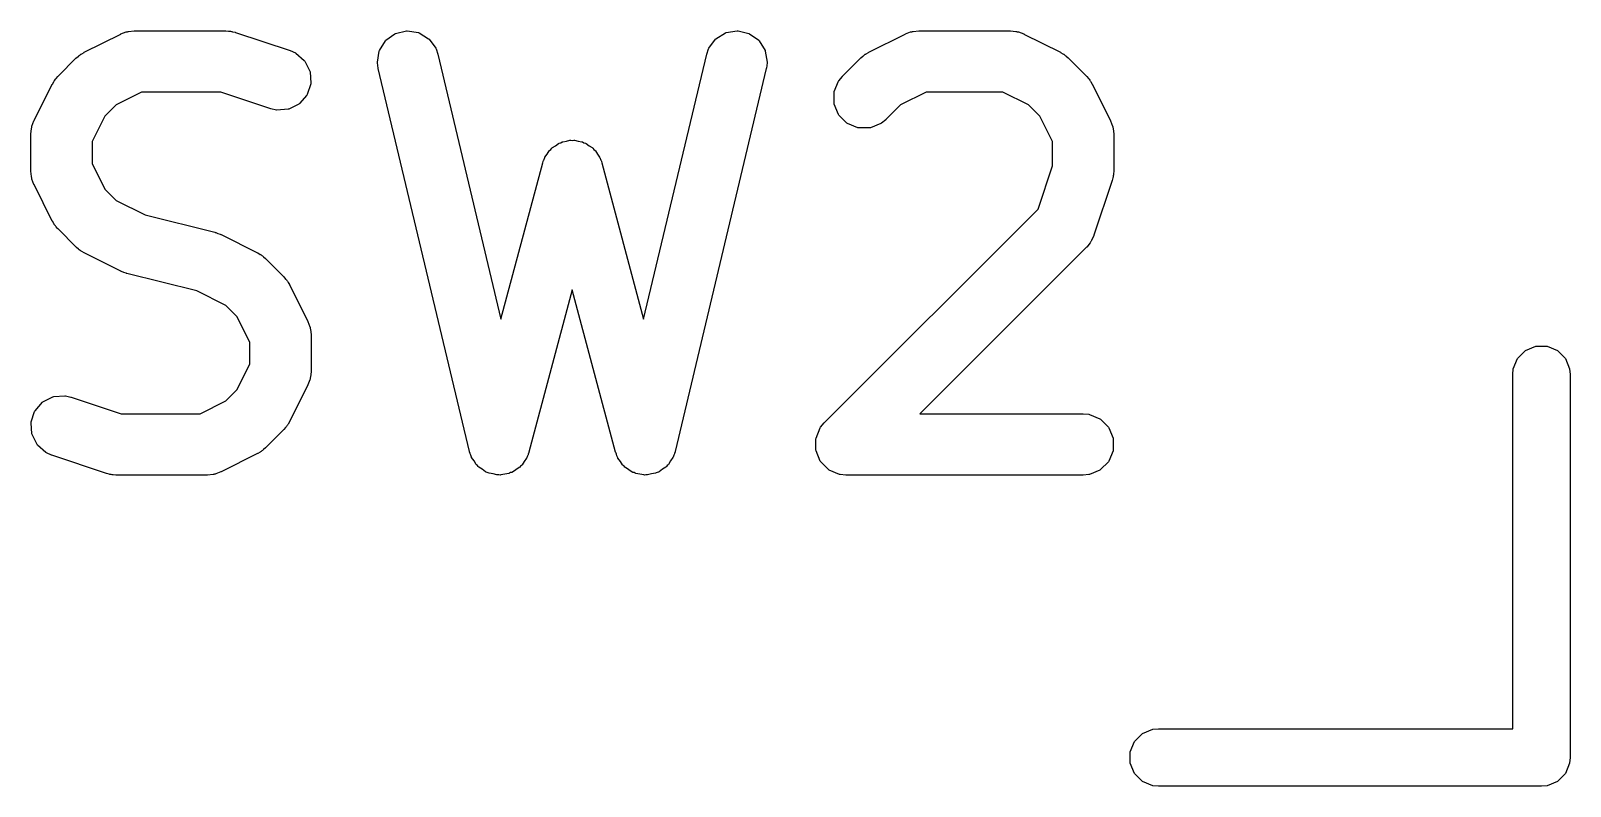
# Model space of a CAD drawing. Header units: millimetres. Extents: x 73 to 173, y -160 to -92.
# Drawn here: x 83.151 to 87.169, y -157.347 to -155.375 of the extents above; entities that cross this region are included whole.
import ezdxf

# ---------------------------------------------------------------- set-up
doc = ezdxf.new("R2010")
doc.units = ezdxf.units.MM
doc.layers.add('F.Silkscreen', color=41, linetype='CONTINUOUS', true_color=0xf2eda1)

msp = doc.modelspace()

# ---------------------------------------------------------------- linework, layer by layer
at = {"layer": 'F.Silkscreen', "linetype": 'CONTINUOUS'}
for p, q in [((83.290528, -155.430584), (83.385766, -155.382965)), ((83.385766, -155.382965), (83.386215, -155.382767)), ((83.386215, -155.382767), (83.399946, -155.377512)), ((83.399946, -155.377512), (83.401377, -155.377195)), ((83.401377, -155.377195), (83.403257, -155.37706)), ((83.403257, -155.37706), (83.404999, -155.37634)), ((83.404999, -155.37634), (83.406421, -155.375984)), ((83.406421, -155.375984), (83.421053, -155.374543)), ((83.421053, -155.374543), (83.421543, -155.374519)), ((83.421543, -155.374519), (83.659638, -155.374519)), ((83.659638, -155.374519), (83.660128, -155.374543)), ((83.660128, -155.374543), (83.667114, -155.37523)), ((83.667114, -155.37523), (83.668664, -155.375121)), ((83.668664, -155.375121), (83.670126, -155.375232)), ((83.670126, -155.375232), (83.672418, -155.375752)), ((83.672418, -155.375752), (83.674761, -155.375984)), ((83.674761, -155.375984), (83.676183, -155.37634)), ((83.676183, -155.37634), (83.677627, -155.376937)), ((83.677627, -155.376937), (83.684464, -155.378493)), ((83.684464, -155.378493), (83.684936, -155.378625)), ((83.684936, -155.378625), (83.827793, -155.426244)), ((84.061256, -155.425808), (84.076592, -155.400886)), ((84.076592, -155.400886), (84.077919, -155.399455)), ((84.077919, -155.399455), (84.101626, -155.382298)), ((84.101626, -155.382298), (84.103399, -155.381485)), ((84.103399, -155.381485), (84.131867, -155.374707)), ((84.131867, -155.374707), (84.133817, -155.374634)), ((84.133817, -155.374634), (84.162712, -155.379267)), ((84.162712, -155.379267), (84.16454, -155.379946)), ((84.16454, -155.379946), (84.189462, -155.395282)), ((84.189462, -155.395282), (84.190893, -155.396609)), ((84.190893, -155.396609), (84.20805, -155.420316)), ((84.920751, -155.420316), (84.937908, -155.396609)), ((84.937908, -155.396609), (84.939339, -155.395282)), ((84.939339, -155.395282), (84.964261, -155.379946)), ((84.964261, -155.379946), (84.966089, -155.379267)), ((84.966089, -155.379267), (84.994984, -155.374634)), ((84.994984, -155.374634), (84.996934, -155.374707)), ((84.996934, -155.374707), (85.025402, -155.381486)), ((85.025402, -155.381486), (85.027175, -155.382299)), ((85.027175, -155.382299), (85.050882, -155.399455)), ((85.050882, -155.399455), (85.052209, -155.400886)), ((85.052209, -155.400886), (85.067545, -155.425808)), ((85.338147, -155.430584), (85.433385, -155.382965)), ((85.433385, -155.382965), (85.433834, -155.382767)), ((85.433834, -155.382767), (85.447565, -155.377512)), ((85.447565, -155.377512), (85.448996, -155.377195)), ((85.448996, -155.377195), (85.450876, -155.37706)), ((85.450876, -155.37706), (85.452618, -155.37634)), ((85.452618, -155.37634), (85.45404, -155.375984)), ((85.45404, -155.375984), (85.468672, -155.374543)), ((85.468672, -155.374543), (85.469162, -155.374519)), ((85.469162, -155.374519), (85.707257, -155.374519)), ((85.707257, -155.374519), (85.707747, -155.374543)), ((85.707747, -155.374543), (85.722379, -155.375984)), ((85.722379, -155.375984), (85.723802, -155.376341)), ((85.723802, -155.376341), (85.725541, -155.377061)), ((85.725541, -155.377061), (85.72742, -155.377195)), ((85.72742, -155.377195), (85.728853, -155.377512)), ((85.728853, -155.377512), (85.742585, -155.382767)), ((85.742585, -155.382767), (85.743034, -155.382965)), ((85.743034, -155.382965), (85.838272, -155.430584)), ((83.222117, -155.493188), (83.269736, -155.445569)), ((83.269736, -155.445569), (83.2701, -155.44524)), ((83.2701, -155.44524), (83.275523, -155.440788)), ((83.275523, -155.440788), (83.276545, -155.439611)), ((83.276545, -155.439611), (83.277657, -155.438657)), ((83.277657, -155.438657), (83.279649, -155.437402)), ((83.279649, -155.437402), (83.281465, -155.435913)), ((83.281465, -155.435913), (83.282721, -155.43516)), ((83.282721, -155.43516), (83.284155, -155.434564)), ((83.284155, -155.434564), (83.290101, -155.430824)), ((83.290101, -155.430824), (83.290528, -155.430584)), ((83.827793, -155.426244), (83.82825, -155.426421)), ((83.82825, -155.426421), (83.841675, -155.432415)), ((83.841675, -155.432415), (83.842913, -155.433204)), ((83.842913, -155.433204), (83.86502, -155.452378)), ((83.86502, -155.452378), (83.866216, -155.453919)), ((84.055944, -155.456531), (84.060577, -155.427636)), ((84.060577, -155.427636), (84.061256, -155.425808)), ((84.20805, -155.420316), (84.208726, -155.421618)), ((84.208726, -155.421618), (84.213516, -155.435518)), ((84.213516, -155.435518), (84.213653, -155.435989)), ((84.213653, -155.435989), (84.378314, -156.127569)), ((84.750484, -156.127569), (84.915148, -155.43599)), ((84.915148, -155.43599), (84.915285, -155.435519)), ((84.915285, -155.435519), (84.920075, -155.421618)), ((84.920075, -155.421618), (84.920751, -155.420316)), ((85.067545, -155.425808), (85.068224, -155.427636)), ((85.068224, -155.427636), (85.072857, -155.456531)), ((85.269736, -155.493188), (85.317355, -155.445569)), ((85.317355, -155.445569), (85.317719, -155.44524)), ((85.317719, -155.44524), (85.323142, -155.440788)), ((85.323142, -155.440788), (85.324164, -155.439611)), ((85.324164, -155.439611), (85.325276, -155.438657)), ((85.325276, -155.438657), (85.327268, -155.437402)), ((85.327268, -155.437402), (85.329084, -155.435913)), ((85.329084, -155.435913), (85.33034, -155.43516)), ((85.33034, -155.43516), (85.331774, -155.434564)), ((85.331774, -155.434564), (85.33772, -155.430824)), ((85.33772, -155.430824), (85.338147, -155.430584)), ((85.838272, -155.430584), (85.838699, -155.430824)), ((85.838699, -155.430824), (85.84464, -155.434562)), ((85.84464, -155.434562), (85.846078, -155.435159)), ((85.846078, -155.435159), (85.847336, -155.435914)), ((85.847336, -155.435914), (85.849146, -155.4374)), ((85.849146, -155.4374), (85.851142, -155.438656)), ((85.851142, -155.438656), (85.852257, -155.439612)), ((85.852257, -155.439612), (85.85328, -155.440792)), ((85.85328, -155.440792), (85.8587, -155.44524)), ((85.8587, -155.44524), (85.859064, -155.445569)), ((85.859064, -155.445569), (85.906683, -155.493188)), ((83.217336, -155.498975), (83.221788, -155.493552)), ((83.221788, -155.493552), (83.222117, -155.493188)), ((83.866216, -155.453919), (83.879303, -155.480092)), ((83.879303, -155.480092), (83.879818, -155.481973)), ((83.879818, -155.481973), (83.881893, -155.511163)), ((84.055927, -155.457999), (84.055944, -155.456531)), ((84.057915, -155.472567), (84.055927, -155.457999)), ((84.058005, -155.473049), (84.057915, -155.472567)), ((84.2961, -156.473049), (84.058005, -155.473049)), ((85.070796, -155.473049), (84.8327, -156.473049)), ((85.070886, -155.472567), (85.070796, -155.473049)), ((85.072874, -155.457999), (85.070886, -155.472567)), ((85.072857, -155.456531), (85.072874, -155.457999)), ((85.26008, -155.504917), (85.269407, -155.493552)), ((85.269407, -155.493552), (85.269736, -155.493188)), ((85.906683, -155.493188), (85.907012, -155.493552)), ((85.907012, -155.493552), (85.911461, -155.498974)), ((83.159513, -155.609218), (83.207132, -155.51398)), ((83.207132, -155.51398), (83.207372, -155.513553)), ((83.207372, -155.513553), (83.211112, -155.507607)), ((83.211112, -155.507607), (83.211708, -155.506173)), ((83.211708, -155.506173), (83.212461, -155.504917)), ((83.212461, -155.504917), (83.21395, -155.503101)), ((83.21395, -155.503101), (83.215205, -155.501109)), ((83.215205, -155.501109), (83.216159, -155.499997)), ((83.216159, -155.499997), (83.217336, -155.498975)), ((83.881649, -155.513099), (83.872395, -155.540861)), ((83.881893, -155.511163), (83.881649, -155.513099)), ((85.247746, -155.535126), (85.248127, -155.533213)), ((85.248127, -155.533213), (85.259326, -155.506176)), ((85.259326, -155.506176), (85.26008, -155.504917)), ((85.911461, -155.498974), (85.91264, -155.499996)), ((85.91264, -155.499996), (85.913596, -155.501111)), ((85.913596, -155.501111), (85.914848, -155.503101)), ((85.914848, -155.503101), (85.916338, -155.504916)), ((85.916338, -155.504916), (85.917093, -155.506175)), ((85.917093, -155.506175), (85.917687, -155.507609)), ((85.917687, -155.507609), (85.921428, -155.513553)), ((85.921428, -155.513553), (85.921668, -155.51398)), ((85.921668, -155.51398), (85.969287, -155.609218)), ((83.373696, -155.567885), (83.344433, -155.597148)), ((83.440428, -155.534519), (83.373696, -155.567885)), ((83.646658, -155.534519), (83.440428, -155.534519)), ((83.777196, -155.578032), (83.646658, -155.534519)), ((83.850714, -155.56586), (83.82454, -155.578946)), ((83.852255, -155.564664), (83.850714, -155.56586)), ((83.871429, -155.542556), (83.852255, -155.564664)), ((83.872395, -155.540861), (83.871429, -155.542556)), ((85.247746, -155.564388), (85.247746, -155.535126)), ((85.248127, -155.566301), (85.247746, -155.564388)), ((85.259326, -155.593338), (85.248127, -155.566301)), ((85.421315, -155.567885), (85.382874, -155.606326)), ((85.488047, -155.534519), (85.421315, -155.567885)), ((85.688372, -155.534519), (85.488047, -155.534519)), ((85.755104, -155.567885), (85.688372, -155.534519)), ((85.784367, -155.597148), (85.755104, -155.567885)), ((83.15406, -155.623399), (83.159315, -155.609667)), ((83.159315, -155.609667), (83.159513, -155.609218)), ((83.344433, -155.597148), (83.311067, -155.66388)), ((83.777668, -155.578165), (83.777196, -155.578032)), ((83.792005, -155.581425), (83.777668, -155.578165)), ((83.793469, -155.581536), (83.792005, -155.581425)), ((83.822659, -155.579461), (83.793469, -155.581536)), ((83.82454, -155.578946), (83.822659, -155.579461)), ((85.260409, -155.594961), (85.259326, -155.593338)), ((85.281101, -155.615653), (85.260409, -155.594961)), ((85.38251, -155.606655), (85.371145, -155.615982)), ((85.382874, -155.606326), (85.38251, -155.606655)), ((85.817733, -155.66388), (85.784367, -155.597148)), ((85.969287, -155.609218), (85.969485, -155.609667)), ((85.969485, -155.609667), (85.97474, -155.623398)), ((83.151067, -155.644995), (83.151091, -155.644505)), ((83.151067, -155.740233), (83.151067, -155.644995)), ((83.151091, -155.644505), (83.152532, -155.629873)), ((83.152532, -155.629873), (83.152888, -155.62845)), ((83.152888, -155.62845), (83.153609, -155.626707)), ((83.153609, -155.626707), (83.153743, -155.624831)), ((83.153743, -155.624831), (83.15406, -155.623399)), ((85.282724, -155.616736), (85.281101, -155.615653)), ((85.309761, -155.627935), (85.282724, -155.616736)), ((85.311674, -155.628316), (85.309761, -155.627935)), ((85.340936, -155.628316), (85.311674, -155.628316)), ((85.342849, -155.627935), (85.340936, -155.628316)), ((85.369886, -155.616736), (85.342849, -155.627935)), ((85.371145, -155.615982), (85.369886, -155.616736)), ((85.97474, -155.623398), (85.975057, -155.624831)), ((85.975057, -155.624831), (85.97519, -155.62671)), ((85.97519, -155.62671), (85.975911, -155.62845)), ((85.975911, -155.62845), (85.976268, -155.629873)), ((85.976268, -155.629873), (85.977709, -155.644505)), ((85.977709, -155.644505), (85.977733, -155.644995)), ((85.977733, -155.644995), (85.977733, -155.740233)), ((83.311067, -155.66388), (83.311067, -155.721348)), ((84.498945, -155.696497), (84.503744, -155.68821)), ((84.503744, -155.68821), (84.505031, -155.686745)), ((84.505031, -155.686745), (84.508361, -155.684195)), ((84.508361, -155.684195), (84.510912, -155.680864)), ((84.510912, -155.680864), (84.512376, -155.679577)), ((84.512376, -155.679577), (84.520664, -155.674777)), ((84.520664, -155.674777), (84.52827, -155.668957)), ((84.52827, -155.668957), (84.53002, -155.668097)), ((84.53002, -155.668097), (84.53407, -155.667016)), ((84.53407, -155.667016), (84.537703, -155.664914)), ((84.537703, -155.664914), (84.539548, -155.664286)), ((84.539548, -155.664286), (84.549045, -155.663023)), ((84.549045, -155.663023), (84.558297, -155.660557)), ((84.558297, -155.660557), (84.560243, -155.660432)), ((84.560243, -155.660432), (84.564396, -155.660983)), ((84.564396, -155.660983), (84.568558, -155.660431)), ((84.568558, -155.660431), (84.570504, -155.660556)), ((84.570504, -155.660556), (84.579764, -155.663025)), ((84.579764, -155.663025), (84.589252, -155.664286)), ((84.589252, -155.664286), (84.591098, -155.664915)), ((84.591098, -155.664915), (84.594723, -155.667013)), ((84.594723, -155.667013), (84.59878, -155.668096)), ((84.59878, -155.668096), (84.60053, -155.668957)), ((84.60053, -155.668957), (84.608135, -155.674778)), ((84.608135, -155.674778), (84.616423, -155.679577)), ((84.616423, -155.679577), (84.617889, -155.680865)), ((84.617889, -155.680865), (84.620438, -155.684196)), ((84.620438, -155.684196), (84.623768, -155.686745)), ((84.623768, -155.686745), (84.625056, -155.68821)), ((84.625056, -155.68821), (84.629853, -155.696495)), ((85.817733, -155.727252), (85.817733, -155.66388)), ((83.311067, -155.721348), (83.344433, -155.78808)), ((84.378314, -156.127569), (84.487101, -155.71962)), ((84.487101, -155.71962), (84.48725, -155.719153)), ((84.48725, -155.719153), (84.488336, -155.716254)), ((84.488336, -155.716254), (84.488453, -155.715379)), ((84.488453, -155.715379), (84.489081, -155.713537)), ((84.489081, -155.713537), (84.489862, -155.712185)), ((84.489862, -155.712185), (84.492414, -155.705385)), ((84.492414, -155.705385), (84.493125, -155.704102)), ((84.493125, -155.704102), (84.498945, -155.696497)), ((84.629853, -155.696495), (84.635676, -155.704103)), ((84.635676, -155.704103), (84.636387, -155.705386)), ((84.636387, -155.705386), (84.638935, -155.712181)), ((84.638935, -155.712181), (84.639718, -155.713533)), ((84.639718, -155.713533), (84.640348, -155.715382)), ((84.640348, -155.715382), (84.640464, -155.716261)), ((84.640464, -155.716261), (84.641549, -155.719152)), ((84.641549, -155.719152), (84.641699, -155.71962)), ((84.641699, -155.71962), (84.750484, -156.127569)), ((85.780192, -155.839872), (85.817733, -155.727252)), ((83.151091, -155.740723), (83.151067, -155.740233)), ((83.152532, -155.755355), (83.151091, -155.740723)), ((83.152889, -155.756778), (83.152532, -155.755355)), ((83.153609, -155.758517), (83.152889, -155.756778)), ((83.153743, -155.760396), (83.153609, -155.758517)), ((83.15406, -155.761829), (83.153743, -155.760396)), ((83.159315, -155.775561), (83.15406, -155.761829)), ((85.973627, -155.765532), (85.926008, -155.908388)), ((85.97376, -155.765059), (85.973627, -155.765532)), ((85.975314, -155.758219), (85.97376, -155.765059)), ((85.975911, -155.756781), (85.975314, -155.758219)), ((85.976268, -155.755354), (85.975911, -155.756781)), ((85.976498, -155.75301), (85.976268, -155.755354)), ((85.977019, -155.750723), (85.976498, -155.75301)), ((85.977131, -155.749258), (85.977019, -155.750723)), ((85.977709, -155.740723), (85.97702, -155.747708)), ((85.97702, -155.747708), (85.977131, -155.749258)), ((85.977733, -155.740233), (85.977709, -155.740723)), ((83.159513, -155.77601), (83.159315, -155.775561)), ((83.207132, -155.871248), (83.159513, -155.77601)), ((83.344433, -155.78808), (83.373695, -155.817342)), ((83.373695, -155.817342), (83.449461, -155.855225)), ((83.449461, -155.855225), (83.631422, -155.900716)), ((85.222117, -156.39795), (85.780192, -155.839872)), ((83.207372, -155.871675), (83.207132, -155.871248)), ((83.21111, -155.877616), (83.207372, -155.871675)), ((83.211707, -155.879054), (83.21111, -155.877616)), ((83.212462, -155.880312), (83.211707, -155.879054)), ((83.213948, -155.882122), (83.212462, -155.880312)), ((83.215204, -155.884118), (83.213948, -155.882122)), ((83.21616, -155.885233), (83.215204, -155.884118)), ((83.21734, -155.886256), (83.21616, -155.885233)), ((83.221788, -155.891676), (83.21734, -155.886256)), ((83.222117, -155.89204), (83.221788, -155.891676)), ((83.269736, -155.939659), (83.222117, -155.89204)), ((83.631422, -155.900716), (83.631889, -155.900858)), ((83.631889, -155.900858), (83.632479, -155.901068)), ((83.632479, -155.901068), (83.633615, -155.901321)), ((83.633615, -155.901321), (83.639676, -155.90364)), ((83.639676, -155.90364), (83.645737, -155.905806)), ((83.645737, -155.905806), (83.646761, -155.906351)), ((83.646761, -155.906351), (83.647349, -155.906577)), ((83.647349, -155.906577), (83.647796, -155.906774)), ((83.647796, -155.906774), (83.743034, -155.954393)), ((85.91634, -155.92793), (85.907012, -155.939295)), ((85.917095, -155.92667), (85.91634, -155.92793)), ((85.917815, -155.924929), (85.917095, -155.92667)), ((85.919047, -155.92351), (85.917815, -155.924929)), ((85.919837, -155.922271), (85.919047, -155.92351)), ((85.925831, -155.908845), (85.919837, -155.922271)), ((85.926008, -155.908388), (85.925831, -155.908845)), ((83.2701, -155.939988), (83.269736, -155.939659)), ((83.275522, -155.944437), (83.2701, -155.939988)), ((83.276544, -155.945616), (83.275522, -155.944437)), ((83.277659, -155.946572), (83.276544, -155.945616)), ((83.279649, -155.947824), (83.277659, -155.946572)), ((83.281464, -155.949314), (83.279649, -155.947824)), ((83.282723, -155.950069), (83.281464, -155.949314)), ((83.284157, -155.950663), (83.282723, -155.950069)), ((83.290101, -155.954404), (83.284157, -155.950663)), ((83.290528, -155.954644), (83.290101, -155.954404)), ((83.385766, -156.002263), (83.290528, -155.954644)), ((83.743034, -155.954393), (83.743461, -155.954633)), ((83.743461, -155.954633), (83.749402, -155.958371)), ((83.749402, -155.958371), (83.75084, -155.958968)), ((83.75084, -155.958968), (83.752098, -155.959723)), ((83.752098, -155.959723), (83.753908, -155.961209)), ((83.753908, -155.961209), (83.755904, -155.962465)), ((83.755904, -155.962465), (83.757019, -155.963421)), ((83.757019, -155.963421), (83.758042, -155.964601)), ((83.758042, -155.964601), (83.763462, -155.969049)), ((83.763462, -155.969049), (83.763826, -155.969378)), ((83.763826, -155.969378), (83.811445, -156.016997)), ((85.906683, -155.939659), (85.471824, -156.374519)), ((85.907012, -155.939295), (85.906683, -155.939659)), ((83.386215, -156.002461), (83.385766, -156.002263)), ((83.386801, -156.002685), (83.386215, -156.002461)), ((83.387825, -156.003232), (83.386801, -156.002685)), ((83.393914, -156.005407), (83.387825, -156.003232)), ((83.399946, -156.007716), (83.393914, -156.005407)), ((83.401079, -156.007967), (83.399946, -156.007716)), ((83.40167, -156.008178), (83.401079, -156.007967)), ((83.40214, -156.008321), (83.40167, -156.008178)), ((83.584099, -156.05381), (83.40214, -156.008321)), ((83.659865, -156.091693), (83.584099, -156.05381)), ((83.811445, -156.016997), (83.811774, -156.017361)), ((83.811774, -156.017361), (83.816223, -156.022783)), ((83.816223, -156.022783), (83.817402, -156.023805)), ((83.817402, -156.023805), (83.818358, -156.02492)), ((83.818358, -156.02492), (83.81961, -156.02691)), ((83.81961, -156.02691), (83.8211, -156.028725)), ((83.8211, -156.028725), (83.821855, -156.029984)), ((83.821855, -156.029984), (83.822449, -156.031418)), ((83.822449, -156.031418), (83.82619, -156.037362)), ((83.82619, -156.037362), (83.82643, -156.037789)), ((83.82643, -156.037789), (83.874049, -156.133027)), ((84.564399, -156.050717), (84.451223, -156.475132)), ((84.677577, -156.475132), (84.564399, -156.050717)), ((83.689129, -156.120957), (83.659865, -156.091693)), ((83.722495, -156.187689), (83.689129, -156.120957)), ((83.874049, -156.133027), (83.874247, -156.133476)), ((83.874247, -156.133476), (83.879502, -156.147207)), ((83.879502, -156.147207), (83.879819, -156.14864)), ((83.879819, -156.14864), (83.879952, -156.150519)), ((83.879952, -156.150519), (83.880673, -156.152259)), ((83.880673, -156.152259), (83.88103, -156.153682)), ((83.88103, -156.153682), (83.882471, -156.168314)), ((83.882471, -156.168314), (83.882495, -156.168804)), ((83.882495, -156.168804), (83.882495, -156.264042)), ((83.722495, -156.245156), (83.722495, -156.187689)), ((87.03164, -156.230332), (87.052332, -156.20964)), ((87.052332, -156.20964), (87.079368, -156.198441)), ((87.079368, -156.198441), (87.108632, -156.198441)), ((87.108632, -156.198441), (87.135668, -156.20964)), ((87.135668, -156.20964), (87.15636, -156.230332)), ((83.689127, -156.311891), (83.722495, -156.245156)), ((87.019, -156.272), (87.020441, -156.257368)), ((87.020441, -156.257368), (87.03164, -156.230332)), ((87.15636, -156.230332), (87.167559, -156.257368)), ((87.167559, -156.257368), (87.169, -156.272)), ((83.879502, -156.285639), (83.874247, -156.29937)), ((83.879819, -156.284206), (83.879502, -156.285639)), ((83.879952, -156.282326), (83.879819, -156.284206)), ((83.880673, -156.280588), (83.879952, -156.282326)), ((83.88103, -156.279164), (83.880673, -156.280588)), ((83.882471, -156.264532), (83.88103, -156.279164)), ((83.882495, -156.264042), (83.882471, -156.264532)), ((87.019, -157.197), (87.019, -156.272)), ((87.169, -156.272), (87.169, -157.272)), ((83.182848, -156.343178), (83.209021, -156.330092)), ((83.209021, -156.330092), (83.210902, -156.329577)), ((83.210902, -156.329577), (83.240092, -156.327502)), ((83.240092, -156.327502), (83.241556, -156.327613)), ((83.241556, -156.327613), (83.255893, -156.330873)), ((83.255893, -156.330873), (83.256365, -156.331006)), ((83.256365, -156.331006), (83.386904, -156.374519)), ((83.659866, -156.341152), (83.689127, -156.311891)), ((83.874049, -156.299819), (83.82643, -156.395057)), ((83.874247, -156.29937), (83.874049, -156.299819)), ((83.151913, -156.395939), (83.161167, -156.368176)), ((83.161167, -156.368176), (83.162133, -156.366481)), ((83.162133, -156.366481), (83.181307, -156.344374)), ((83.181307, -156.344374), (83.182848, -156.343178)), ((83.386904, -156.374519), (83.593134, -156.374519)), ((83.593134, -156.374519), (83.659866, -156.341152)), ((85.471824, -156.374519), (85.897733, -156.374519)), ((85.897733, -156.374519), (85.898223, -156.374543)), ((85.898223, -156.374543), (85.912855, -156.375984)), ((85.912855, -156.375984), (85.914278, -156.376341)), ((85.914278, -156.376341), (85.941314, -156.38754)), ((83.151669, -156.397875), (83.151913, -156.395939)), ((83.153744, -156.427065), (83.151669, -156.397875)), ((83.811445, -156.415848), (83.763827, -156.463467)), ((83.811774, -156.415485), (83.811445, -156.415848)), ((83.816222, -156.410063), (83.811774, -156.415485)), ((83.8174, -156.409043), (83.816222, -156.410063)), ((83.818358, -156.407926), (83.8174, -156.409043)), ((83.819609, -156.405935), (83.818358, -156.407926)), ((83.821101, -156.40412), (83.819609, -156.405935)), ((83.821857, -156.402858), (83.821101, -156.40412)), ((83.82245, -156.401422), (83.821857, -156.402858)), ((83.826189, -156.395485), (83.82245, -156.401422)), ((83.82643, -156.395057), (83.826189, -156.395485)), ((85.200508, -156.437974), (85.211707, -156.410938)), ((85.211707, -156.410938), (85.212461, -156.409679)), ((85.212461, -156.409679), (85.221788, -156.398314)), ((85.221788, -156.398314), (85.222117, -156.39795)), ((85.941314, -156.38754), (85.942937, -156.388623)), ((85.942937, -156.388623), (85.963629, -156.409315)), ((85.963629, -156.409315), (85.964712, -156.410938)), ((85.964712, -156.410938), (85.975911, -156.437974)), ((83.154259, -156.428946), (83.153744, -156.427065)), ((83.167345, -156.455119), (83.154259, -156.428946)), ((83.168541, -156.45666), (83.167345, -156.455119)), ((83.190648, -156.475834), (83.168541, -156.45666)), ((85.200127, -156.439887), (85.200508, -156.437974)), ((85.200127, -156.469151), (85.200127, -156.439887)), ((85.975911, -156.437974), (85.976292, -156.439887)), ((85.976292, -156.439887), (85.976292, -156.469151)), ((83.191886, -156.476623), (83.190648, -156.475834)), ((83.205312, -156.482617), (83.191886, -156.476623)), ((83.205769, -156.482794), (83.205312, -156.482617)), ((83.348625, -156.530413), (83.205769, -156.482794)), ((83.743034, -156.478454), (83.647796, -156.526073)), ((83.743462, -156.478213), (83.743034, -156.478454)), ((83.749398, -156.474475), (83.743462, -156.478213)), ((83.750838, -156.47388), (83.749398, -156.474475)), ((83.752098, -156.473124), (83.750838, -156.47388)), ((83.753908, -156.471637), (83.752098, -156.473124)), ((83.755904, -156.470382), (83.753908, -156.471637)), ((83.757019, -156.469425), (83.755904, -156.470382)), ((83.75804, -156.468246), (83.757019, -156.469425)), ((83.763463, -156.463797), (83.75804, -156.468246)), ((83.763827, -156.463467), (83.763463, -156.463797)), ((84.296237, -156.47352), (84.2961, -156.473049)), ((84.297803, -156.478066), (84.296237, -156.47352)), ((84.297977, -156.479372), (84.297803, -156.478066)), ((84.298605, -156.481216), (84.297977, -156.479372)), ((84.299306, -156.482427), (84.298605, -156.481216)), ((84.301027, -156.48742), (84.299306, -156.482427)), ((84.301703, -156.488722), (84.301027, -156.48742)), ((84.307942, -156.497343), (84.301703, -156.488722)), ((84.313268, -156.506542), (84.307942, -156.497343)), ((84.445199, -156.490649), (84.438738, -156.499087)), ((84.445911, -156.489366), (84.445199, -156.490649)), ((84.447766, -156.484416), (84.445911, -156.489366)), ((84.448497, -156.483231), (84.447766, -156.484416)), ((84.449176, -156.481401), (84.448497, -156.483231)), ((84.449384, -156.480102), (84.449176, -156.481401)), ((84.451073, -156.4756), (84.449384, -156.480102)), ((84.451223, -156.475132), (84.451073, -156.4756)), ((84.677726, -156.475599), (84.677577, -156.475132)), ((84.679415, -156.480104), (84.677726, -156.475599)), ((84.679624, -156.481404), (84.679415, -156.480104)), ((84.680303, -156.48323), (84.679624, -156.481404)), ((84.681031, -156.484413), (84.680303, -156.48323)), ((84.682889, -156.489367), (84.681031, -156.484413)), ((84.683601, -156.49065), (84.682889, -156.489367)), ((84.690067, -156.499097), (84.683601, -156.49065)), ((84.820858, -156.49734), (84.815532, -156.506542)), ((84.827096, -156.488723), (84.820858, -156.49734)), ((84.827773, -156.487419), (84.827096, -156.488723)), ((84.829491, -156.482431), (84.827773, -156.487419)), ((84.830193, -156.48122), (84.829491, -156.482431)), ((84.830824, -156.47937), (84.830193, -156.48122)), ((84.830997, -156.478062), (84.830824, -156.47937)), ((84.832563, -156.473521), (84.830997, -156.478062)), ((84.8327, -156.473049), (84.832563, -156.473521)), ((85.200508, -156.471064), (85.200127, -156.469151)), ((85.211707, -156.4981), (85.200508, -156.471064)), ((85.21279, -156.499723), (85.211707, -156.4981)), ((85.964712, -156.4981), (85.963629, -156.499723)), ((85.975911, -156.471064), (85.964712, -156.4981)), ((85.976292, -156.469151), (85.975911, -156.471064)), ((83.349098, -156.530546), (83.348625, -156.530413)), ((83.355938, -156.5321), (83.349098, -156.530546)), ((83.357377, -156.532697), (83.355938, -156.5321)), ((83.358802, -156.533054), (83.357377, -156.532697)), ((83.361146, -156.533284), (83.358802, -156.533054)), ((83.363434, -156.533805), (83.361146, -156.533284)), ((83.364899, -156.533917), (83.363434, -156.533805)), ((83.366447, -156.533806), (83.364899, -156.533917)), ((83.373434, -156.534495), (83.366447, -156.533806)), ((83.373924, -156.534519), (83.373434, -156.534495)), ((83.612019, -156.534519), (83.373924, -156.534519)), ((83.612509, -156.534495), (83.612019, -156.534519)), ((83.627141, -156.533054), (83.612509, -156.534495)), ((83.628566, -156.532697), (83.627141, -156.533054)), ((83.630303, -156.531976), (83.628566, -156.532697)), ((83.632181, -156.531844), (83.630303, -156.531976)), ((83.633615, -156.531526), (83.632181, -156.531844)), ((83.647347, -156.526271), (83.633615, -156.531526)), ((83.647796, -156.526073), (83.647347, -156.526271)), ((84.314556, -156.508007), (84.313268, -156.506542)), ((84.31703, -156.509901), (84.314556, -156.508007)), ((84.318861, -156.51243), (84.31703, -156.509901)), ((84.320291, -156.513756), (84.318861, -156.51243)), ((84.329348, -156.519328), (84.320291, -156.513756)), ((84.337794, -156.525794), (84.329348, -156.519328)), ((84.339545, -156.526655), (84.337794, -156.525794)), ((84.342554, -156.527457), (84.339545, -156.526655)), ((84.345213, -156.529093), (84.342554, -156.527457)), ((84.347042, -156.529771), (84.345213, -156.529093)), ((84.357546, -156.531455), (84.347042, -156.529771)), ((84.367821, -156.534195), (84.357546, -156.531455)), ((84.369768, -156.53432), (84.367821, -156.534195)), ((84.372854, -156.533909), (84.369768, -156.53432)), ((84.375936, -156.534404), (84.372854, -156.533909)), ((84.377886, -156.534331), (84.375936, -156.534404)), ((84.388241, -156.531864), (84.377886, -156.534331)), ((84.398775, -156.530466), (84.388241, -156.531864)), ((84.400623, -156.529837), (84.398775, -156.530466)), ((84.40332, -156.528275), (84.400623, -156.529837)), ((84.406354, -156.527553), (84.40332, -156.528275)), ((84.408128, -156.526739), (84.406354, -156.527553)), ((84.416746, -156.5205), (84.408128, -156.526739)), ((84.425947, -156.515175), (84.416746, -156.5205)), ((84.427413, -156.513887), (84.425947, -156.515175)), ((84.429308, -156.51141), (84.427413, -156.513887)), ((84.431834, -156.509583), (84.429308, -156.51141)), ((84.433162, -156.508152), (84.431834, -156.509583)), ((84.438738, -156.499087), (84.433162, -156.508152)), ((84.695639, -156.508152), (84.690067, -156.499097)), ((84.696966, -156.509583), (84.695639, -156.508152)), ((84.699493, -156.511412), (84.696966, -156.509583)), ((84.701388, -156.513887), (84.699493, -156.511412)), ((84.702853, -156.515175), (84.701388, -156.513887)), ((84.712057, -156.520503), (84.702853, -156.515175)), ((84.720673, -156.526739), (84.712057, -156.520503)), ((84.722446, -156.527553), (84.720673, -156.526739)), ((84.72548, -156.528275), (84.722446, -156.527553)), ((84.728178, -156.529837), (84.72548, -156.528275)), ((84.730024, -156.530466), (84.728178, -156.529837)), ((84.740562, -156.531866), (84.730024, -156.530466)), ((84.750914, -156.534331), (84.740562, -156.531866)), ((84.752864, -156.534404), (84.750914, -156.534331)), ((84.755942, -156.533909), (84.752864, -156.534404)), ((84.759033, -156.534321), (84.755942, -156.533909)), ((84.760981, -156.534196), (84.759033, -156.534321)), ((84.771266, -156.531452), (84.760981, -156.534196)), ((84.781758, -156.529771), (84.771266, -156.531452)), ((84.783587, -156.529092), (84.781758, -156.529771)), ((84.786238, -156.52746), (84.783587, -156.529092)), ((84.789255, -156.526656), (84.786238, -156.52746)), ((84.791006, -156.525795), (84.789255, -156.526656)), ((84.799455, -156.519326), (84.791006, -156.525795)), ((84.808509, -156.513756), (84.799455, -156.519326)), ((84.80994, -156.512429), (84.808509, -156.513756)), ((84.811767, -156.509903), (84.80994, -156.512429)), ((84.814244, -156.508008), (84.811767, -156.509903)), ((84.815532, -156.506542), (84.814244, -156.508008)), ((85.233482, -156.520415), (85.21279, -156.499723)), ((85.235105, -156.521498), (85.233482, -156.520415)), ((85.262141, -156.532697), (85.235105, -156.521498)), ((85.263564, -156.533054), (85.262141, -156.532697)), ((85.278196, -156.534495), (85.263564, -156.533054)), ((85.278686, -156.534519), (85.278196, -156.534495)), ((85.897733, -156.534519), (85.278686, -156.534519)), ((85.898223, -156.534495), (85.897733, -156.534519)), ((85.912855, -156.533054), (85.898223, -156.534495)), ((85.914278, -156.532697), (85.912855, -156.533054)), ((85.941314, -156.521498), (85.914278, -156.532697)), ((85.942937, -156.520415), (85.941314, -156.521498)), ((85.963629, -156.499723), (85.942937, -156.520415)), ((86.03164, -157.230332), (86.052332, -157.20964)), ((86.052332, -157.20964), (86.079368, -157.198441)), ((86.079368, -157.198441), (86.094, -157.197)), ((86.094, -157.197), (87.019, -157.197)), ((86.020441, -157.257368), (86.03164, -157.230332)), ((86.020441, -157.286632), (86.020441, -157.257368)), ((86.03164, -157.313668), (86.020441, -157.286632)), ((87.167559, -157.286632), (87.15636, -157.313668)), ((87.169, -157.272), (87.167559, -157.286632)), ((86.052332, -157.33436), (86.03164, -157.313668)), ((86.079368, -157.345559), (86.052332, -157.33436)), ((87.135668, -157.33436), (87.108632, -157.345559)), ((87.15636, -157.313668), (87.135668, -157.33436)), ((86.094, -157.347), (86.079368, -157.345559)), ((87.094, -157.347), (86.094, -157.347)), ((87.108632, -157.345559), (87.094, -157.347))]:
    msp.add_line(p, q, dxfattribs=at)

doc.saveas('drawing.dxf')
